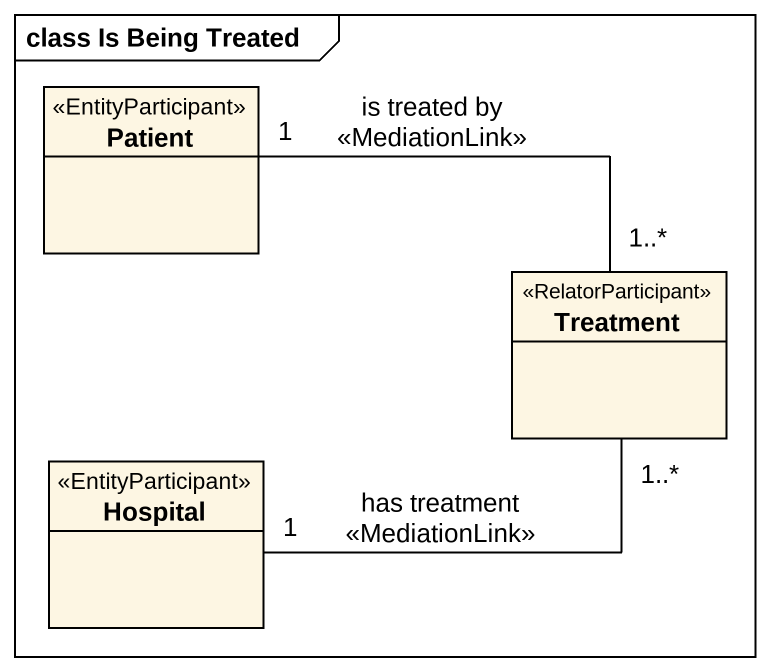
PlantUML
@startuml
mainframe class Is Being Treated
hide circle
hide empty members
class Patient <<EntityParticipant>>
class Treatment <<RelatorParticipant>>
class Hospital <<EntityParticipant>>
Patient "1" -right- "1..*" Treatment : is treated by\n<<MediationLink>>
Hospital "1" -right- "1..*" Treatment : has treatment\n<<MediationLink>>
@enduml
